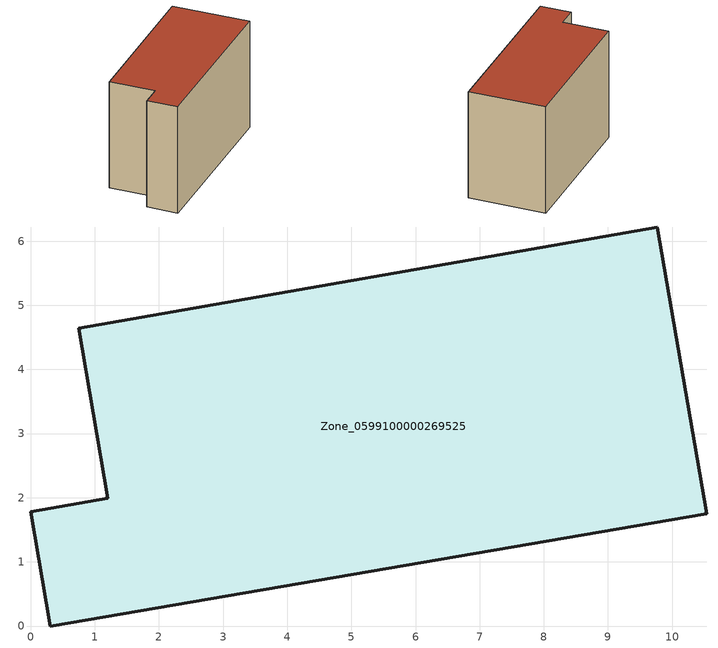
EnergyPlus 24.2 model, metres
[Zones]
Zone_0599100000269525
 floor ground (C_G): 0,1.78 1.2,1.99 0.75,4.64 9.77,6.22 10.54,1.75 0.31,0 z0
 wall outside (C_F): 1.2,1.99 0,1.78 0.31,0 10.54,1.75 9.77,6.22 0.75,4.64 1.2,1.99 z0:6.58
 roof outside (C_R): 9.77,6.22 0.75,4.64 1.2,1.99 0,1.78 0.31,0 10.54,1.75 z6.58
[BUILDING]
Pand.0599100000269525: North Axis=0; Terrain=City; Loads Convergence Tolerance Value=0.04; Temperature Convergence Tolerance Value=0.4; Solar Distribution=FullExterior; Maximum Number of Warmup Days=25; Minimum Number of Warmup Days=1
[Site:Location]
Rotterdam.The.Hague.AP_ZH_NLD Design_Conditions: Latitude=51.96; Longitude=4.45; Time Zone=1; Elevation=-4.5
[SITE:GROUNDTEMPERATURE:BUILDINGSURFACE]
18, 18, 18, 18, 18, 18, 18, 18, 18, 18, 18, 18
[MATERIAL] Thermal Absorptance=0.9; Solar Absorptance=0.7; Visible Absorptance=0.7
Name | Roughness | Thickness | Conductivity | Density | Specific Heat
G.TI.1946 | MediumSmooth | 0.15 | 1 | 540 | 1210
F.TI.1946 | Rough | 0.3 | 0.857143 | 1920 | 840
R.TI.1946 | MediumRough | 0.2 | 0.1 | 1500 | 1000
[CONSTRUCTION]
C_G: G.TI.1946
C_F: F.TI.1946
C_R: R.TI.1946
[ZONE]
Zone_0599100000269525: Type=1; Multiplier=1; Ceiling Height=Autocalculate; Volume=Autocalculate; Floor Area=autocalculate; Part of Total Floor Area=Yes
[ZONEINFILTRATION:DESIGNFLOWRATE]
Infil_Zone_0599100000269525: Zone or ZoneList or Space or SpaceList=Zone_0599100000269525; Schedule=AlwaysOn; Design Flow Rate Calculation Method=Flow/Area; Flow Rate per Floor Area=0.003; Constant Term Coefficient=1; Temperature Term Coefficient=0; Velocity Term Coefficient=0; Velocity Squared Term Coefficient=0
[HVACTEMPLATE:ZONE:IDEALLOADSAIRSYSTEM]
Zone_0599100000269525: Maximum Heating Supply Air Temperature=50; Minimum Cooling Supply Air Temperature=13; Maximum Heating Supply Air Humidity Ratio=0.0156; Minimum Cooling Supply Air Humidity Ratio=0.0077; Heating Limit=NoLimit; Cooling Limit=NoLimit; Dehumidification Control Type=ConstantSensibleHeatRatio; Cooling Sensible Heat Ratio=0.7; Dehumidification Setpoint=60; Humidification Control Type=None; Humidification Setpoint=30; Outdoor Air Method=None; Outdoor Air Flow Rate per Person=0.00944; Outdoor Air Flow Rate per Zone Floor Area=0; Outdoor Air Flow Rate per Zone=0; Demand Controlled Ventilation Type=None; Outdoor Air Economizer Type=NoEconomizer; Heat Recovery Type=None; Sensible Heat Recovery Effectiveness=0.7; Latent Heat Recovery Effectiveness=0.65
[ZONECONTROL:THERMOSTAT]
ThermostatControl_Zone_0599100000269525: Zone or ZoneList=Zone_0599100000269525; Control Type Schedule=DualSetpointControlType; Control 1=Thermostat_Zone_0599100000269525; Temperature Difference Between Cutout And Setpoint=0
[THERMOSTATSETPOINT:DUALSETPOINT]
Thermostat_Zone_0599100000269525: Heating Setpoint Temperature Schedule=HeatingSetpoint_Zone_0599100000269525; Cooling Setpoint Temperature Schedule=CoolingSetpoint_Zone_0599100000269525
[SCHEDULE:COMPACT]
HeatingSetpoint_Zone_0599100000269525: Through: 12/31, For: AllDays, Until: 24:00, 21
CoolingSetpoint_Zone_0599100000269525: Through: 12/31, For: AllDays, Until: 24:00, 24
DualSetpointControlType: Through: 12/31, For: AllDays, Until: 24:00, 4
AlwaysOn: Through: 12/31, For: AllDays, Until: 24:00, 1
